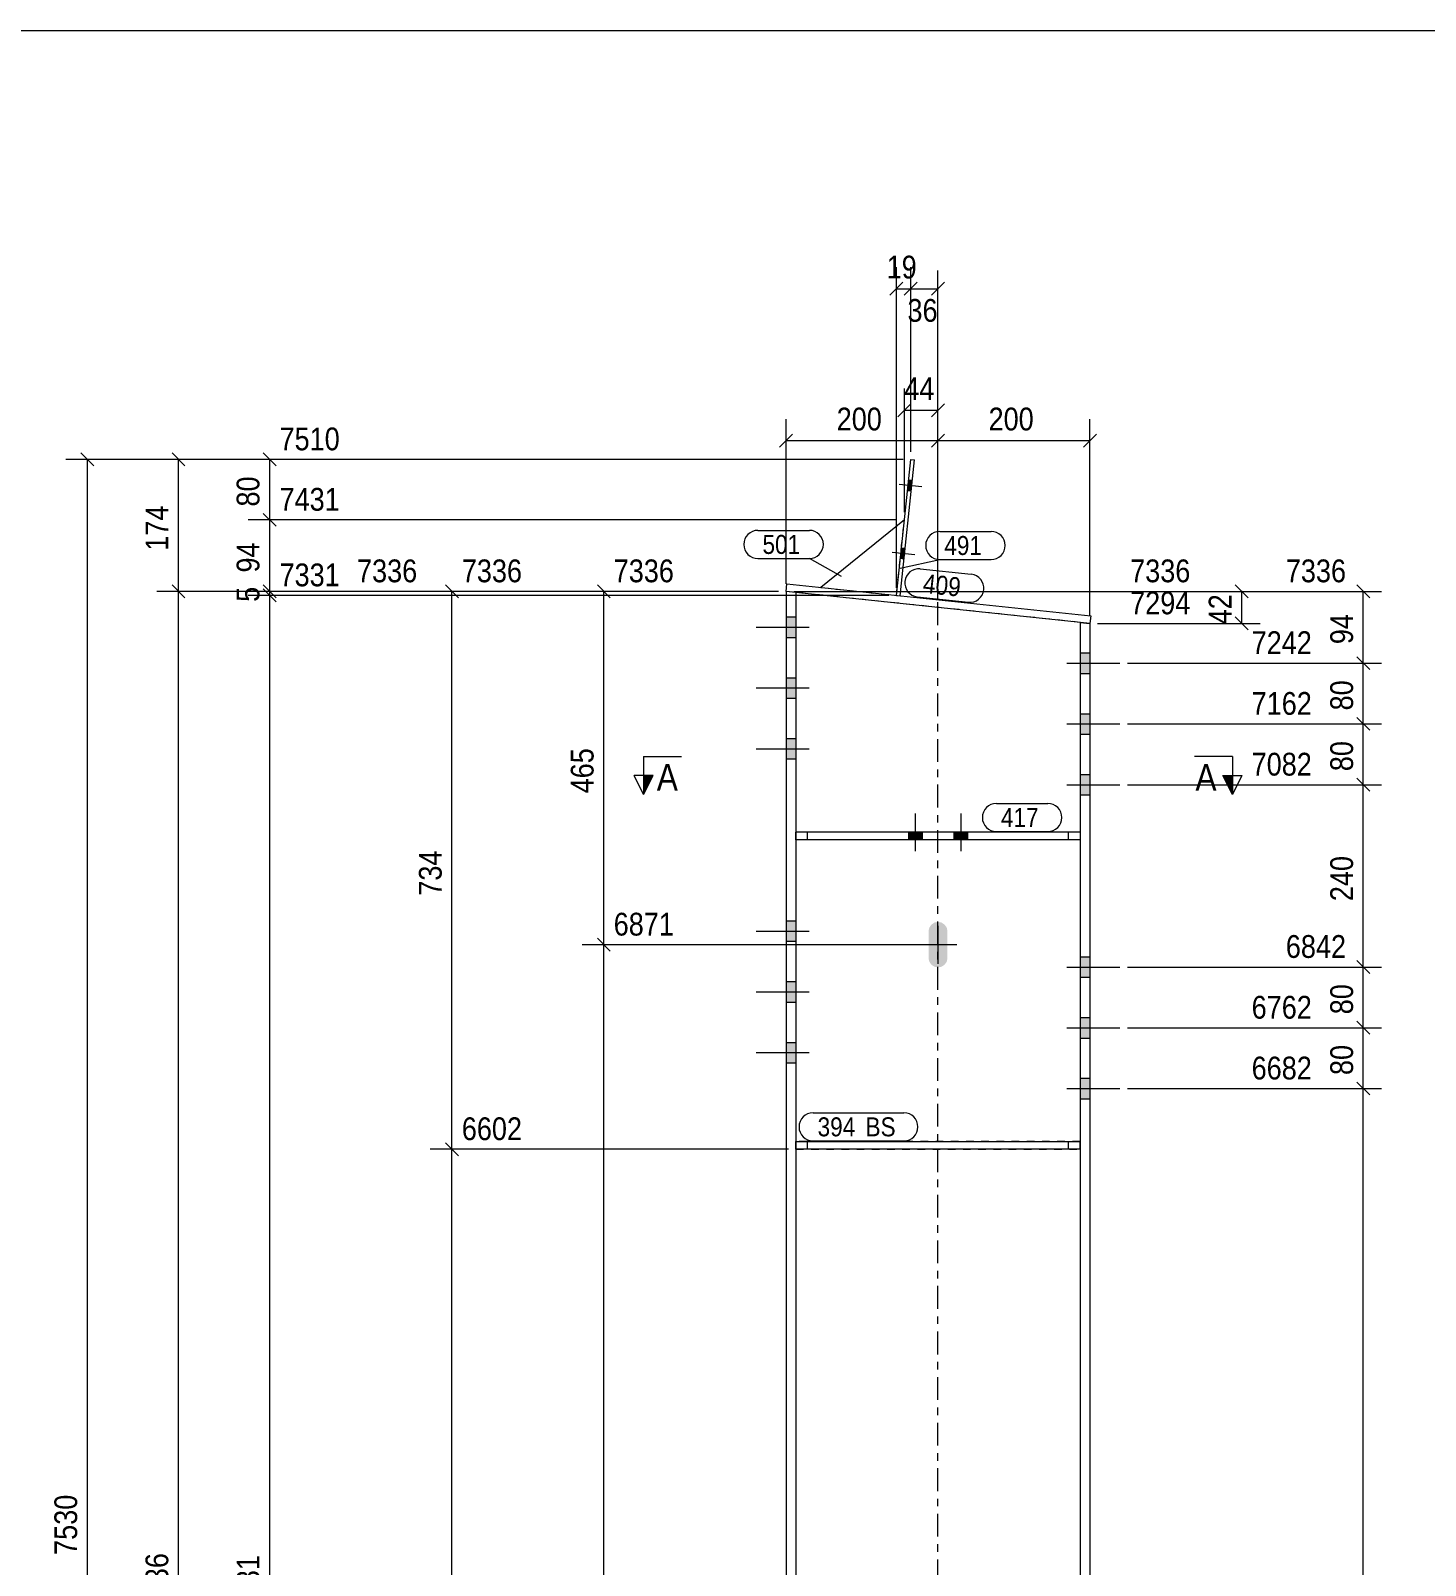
# Model space of a CAD drawing. Header units: millimetres. Extents: x 2 to 579, y 1 to 405.
# Drawn here: x 128.8 to 312.4, y 203 to 405 of the extents above; entities that cross this region are included whole.
import ezdxf

# ---------------------------------------------------------------- set-up
doc = ezdxf.new("R2010")
doc.units = ezdxf.units.MM
for name, pattern in [('XKITLINE00', [0]), ('XKITLINE01', [4, 1, -1, 1, -1]), ('XKITLINE03', [6, 3, -1, 1, -1])]:
    doc.linetypes.add(name, pattern=pattern)
for name, color, linetype, lineweight in [('Bolt', 3, 'Continuous', 0), ('Dimensions', 7, 'Continuous', 0), ('DrawingSheet', 5, 'Continuous', 0), ('Part', 2, 'Continuous', 0), ('PartMark', 7, 'Continuous', 0), ('Section', 6, 'Continuous', 0)]:
    doc.layers.add(name, color=color, linetype=linetype, lineweight=lineweight)
doc.styles.add('ARIAL', font='ARIAL.TTF')

# ---------------------------------------------------------------- blocks, each defined once
blk = doc.blocks.new('*A2')
at = {"layer": 'Bolt'}
for points in [[(248.76, 281.78), (248.28, 281.68), (247.8, 281.78), (247.4, 282.05), (247.13, 282.45), (247.03, 282.93), (247.03, 286.43), (247.13, 286.91), (247.4, 287.31), (247.8, 287.59), (248.28, 287.68), (248.76, 287.59), (249.16, 287.31), (249.44, 286.91), (249.53, 286.43), (249.53, 282.93), (249.44, 282.45), (249.16, 282.05)], [(248.76, 91.25), (248.28, 91.15), (247.8, 91.25), (247.4, 91.52), (247.13, 91.92), (247.03, 92.4), (247.03, 95.9), (247.13, 96.38), (247.4, 96.79), (247.8, 97.06), (248.28, 97.15), (248.76, 97.06), (249.16, 96.79), (249.44, 96.38), (249.53, 95.9), (249.53, 92.4), (249.44, 91.92), (249.16, 91.52)]]:
    blk.add_hatch(color=3, dxfattribs=at).paths.add_polyline_path(points, flags=17)
at = {"layer": 'Bolt', "color": 3, "linetype": 'XKITLINE00', "lineweight": 0}
for p, q in [((248.28, 287.18), (248.28, 282.18)), ((250.78, 284.68), (245.78, 284.68)), ((248.28, 96.65), (248.28, 91.65)), ((250.78, 94.15), (245.78, 94.15))]:
    blk.add_line(p, q, dxfattribs=at)
blk = doc.blocks.new('*A3')
at = {"layer": 'Bolt'}
for points in [[(268.28, 320.39), (266.98, 320.39), (266.98, 323.09), (268.28, 323.09)], [(268.28, 320.39), (266.98, 320.39), (266.98, 323.09), (268.28, 323.09)], [(268.28, 312.39), (266.98, 312.39), (266.98, 315.09), (268.28, 315.09)], [(268.28, 312.39), (266.98, 312.39), (266.98, 315.09), (268.28, 315.09)], [(268.28, 304.39), (266.98, 304.39), (266.98, 307.09), (268.28, 307.09)], [(268.28, 304.39), (266.98, 304.39), (266.98, 307.09), (268.28, 307.09)], [(268.28, 280.39), (266.98, 280.39), (266.98, 283.09), (268.28, 283.09)], [(268.28, 280.39), (266.98, 280.39), (266.98, 283.09), (268.28, 283.09)], [(268.28, 272.39), (266.98, 272.39), (266.98, 275.09), (268.28, 275.09)], [(268.28, 272.39), (266.98, 272.39), (266.98, 275.09), (268.28, 275.09)], [(268.28, 264.39), (266.98, 264.39), (266.98, 267.09), (268.28, 267.09)], [(268.28, 264.39), (266.98, 264.39), (266.98, 267.09), (268.28, 267.09)]]:
    blk.add_hatch(color=3, dxfattribs=at).paths.add_polyline_path(points, flags=17)
at = {"layer": 'Bolt', "color": 3, "linetype": 'XKITLINE00', "lineweight": 0}
for p, q in [((265.23, 321.74), (272.23, 321.74)), ((265.23, 321.74), (272.23, 321.74)), ((266.98, 323.09), (268.28, 323.09)), ((266.98, 323.09), (268.28, 323.09)), ((266.98, 320.39), (268.28, 320.39)), ((266.98, 320.39), (268.28, 320.39)), ((265.23, 313.74), (272.23, 313.74)), ((265.23, 313.74), (272.23, 313.74)), ((266.98, 315.09), (268.28, 315.09)), ((266.98, 315.09), (268.28, 315.09)), ((266.98, 312.39), (268.28, 312.39)), ((266.98, 312.39), (268.28, 312.39)), ((266.98, 307.09), (268.28, 307.09)), ((266.98, 307.09), (268.28, 307.09)), ((265.23, 305.74), (272.23, 305.74)), ((265.23, 305.74), (272.23, 305.74)), ((266.98, 304.39), (268.28, 304.39)), ((266.98, 304.39), (268.28, 304.39)), ((266.98, 283.09), (268.28, 283.09)), ((266.98, 283.09), (268.28, 283.09)), ((265.23, 281.74), (272.23, 281.74)), ((265.23, 281.74), (272.23, 281.74)), ((266.98, 280.39), (268.28, 280.39)), ((266.98, 280.39), (268.28, 280.39)), ((266.98, 275.09), (268.28, 275.09)), ((266.98, 275.09), (268.28, 275.09)), ((265.23, 273.74), (272.23, 273.74)), ((265.23, 273.74), (272.23, 273.74)), ((266.98, 272.39), (268.28, 272.39)), ((266.98, 272.39), (268.28, 272.39)), ((266.98, 267.09), (268.28, 267.09)), ((266.98, 267.09), (268.28, 267.09)), ((265.23, 265.74), (272.23, 265.74)), ((265.23, 265.74), (272.23, 265.74)), ((266.98, 264.39), (268.28, 264.39)), ((266.98, 264.39), (268.28, 264.39))]:
    blk.add_line(p, q, dxfattribs=at)
blk = doc.blocks.new('*A4')
at = {"layer": 'Bolt'}
for points in [[(229.58, 325.08), (228.28, 325.08), (228.28, 327.78), (229.58, 327.78)], [(229.58, 325.08), (228.28, 325.08), (228.28, 327.78), (229.58, 327.78)], [(229.58, 317.08), (228.28, 317.08), (228.28, 319.78), (229.58, 319.78)], [(229.58, 317.08), (228.28, 317.08), (228.28, 319.78), (229.58, 319.78)], [(229.58, 309.08), (228.28, 309.08), (228.28, 311.78), (229.58, 311.78)], [(229.58, 309.08), (228.28, 309.08), (228.28, 311.78), (229.58, 311.78)], [(229.58, 285.08), (228.28, 285.08), (228.28, 287.78), (229.58, 287.78)], [(229.58, 285.08), (228.28, 285.08), (228.28, 287.78), (229.58, 287.78)], [(229.58, 277.08), (228.28, 277.08), (228.28, 279.78), (229.58, 279.78)], [(229.58, 277.08), (228.28, 277.08), (228.28, 279.78), (229.58, 279.78)], [(229.58, 269.08), (228.28, 269.08), (228.28, 271.78), (229.58, 271.78)], [(229.58, 269.08), (228.28, 269.08), (228.28, 271.78), (229.58, 271.78)]]:
    blk.add_hatch(color=3, dxfattribs=at).paths.add_polyline_path(points, flags=17)
at = {"layer": 'Bolt', "color": 3, "linetype": 'XKITLINE00', "lineweight": 0}
for p, q in [((229.58, 327.78), (228.28, 327.78)), ((229.58, 327.78), (228.28, 327.78)), ((231.33, 326.43), (224.33, 326.43)), ((231.33, 326.43), (224.33, 326.43)), ((229.58, 325.08), (228.28, 325.08)), ((229.58, 325.08), (228.28, 325.08)), ((229.58, 319.78), (228.28, 319.78)), ((229.58, 319.78), (228.28, 319.78)), ((231.33, 318.43), (224.33, 318.43)), ((231.33, 318.43), (224.33, 318.43)), ((229.58, 317.08), (228.28, 317.08)), ((229.58, 317.08), (228.28, 317.08)), ((229.58, 311.78), (228.28, 311.78)), ((229.58, 311.78), (228.28, 311.78)), ((231.33, 310.43), (224.33, 310.43)), ((231.33, 310.43), (224.33, 310.43)), ((229.58, 309.08), (228.28, 309.08)), ((229.58, 309.08), (228.28, 309.08)), ((229.58, 287.78), (228.28, 287.78)), ((229.58, 287.78), (228.28, 287.78)), ((231.33, 286.43), (224.33, 286.43)), ((231.33, 286.43), (224.33, 286.43)), ((229.58, 285.08), (228.28, 285.08)), ((229.58, 285.08), (228.28, 285.08)), ((229.58, 279.78), (228.28, 279.78)), ((229.58, 279.78), (228.28, 279.78)), ((231.33, 278.43), (224.33, 278.43)), ((231.33, 278.43), (224.33, 278.43)), ((229.58, 277.08), (228.28, 277.08)), ((229.58, 277.08), (228.28, 277.08)), ((229.58, 271.78), (228.28, 271.78)), ((229.58, 271.78), (228.28, 271.78)), ((231.33, 270.43), (224.33, 270.43)), ((231.33, 270.43), (224.33, 270.43)), ((229.58, 269.08), (228.28, 269.08)), ((229.58, 269.08), (228.28, 269.08))]:
    blk.add_line(p, q, dxfattribs=at)
blk = doc.blocks.new('*A6')
at = {"layer": 'Bolt'}
for points in [[(244.41, 345.88), (244.91, 345.83), (244.76, 344.43), (244.26, 344.49)], [(244.41, 345.88), (244.91, 345.83), (244.76, 344.43), (244.26, 344.49)], [(243.46, 336.93), (243.96, 336.88), (243.81, 335.48), (243.32, 335.54)], [(243.46, 336.93), (243.96, 336.88), (243.81, 335.48), (243.32, 335.54)]]:
    blk.add_hatch(color=3, dxfattribs=at).paths.add_polyline_path(points, flags=17)
at = {"layer": 'Bolt', "color": 3, "linetype": 'XKITLINE00', "lineweight": 0}
for p, q in [((244.41, 345.88), (244.91, 345.83)), ((244.41, 345.88), (244.91, 345.83)), ((243.18, 345.3), (246.16, 344.99)), ((243.18, 345.3), (246.16, 344.99)), ((244.26, 344.49), (244.76, 344.43)), ((244.26, 344.49), (244.76, 344.43)), ((242.24, 336.35), (245.22, 336.04)), ((242.24, 336.35), (245.22, 336.04)), ((243.32, 335.54), (243.81, 335.48)), ((243.32, 335.54), (243.81, 335.48)), ((243.46, 336.93), (243.96, 336.88)), ((243.46, 336.93), (243.96, 336.88))]:
    blk.add_line(p, q, dxfattribs=at)
blk = doc.blocks.new('*A7')
at = {"layer": 'Bolt'}
for points in [[(244.38, 298.47), (244.38, 299.47), (246.18, 299.47), (246.18, 298.47)], [(244.38, 298.47), (244.38, 299.47), (246.18, 299.47), (246.18, 298.47)], [(250.38, 298.47), (250.38, 299.47), (252.18, 299.47), (252.18, 298.47)], [(250.38, 298.47), (250.38, 299.47), (252.18, 299.47), (252.18, 298.47)]]:
    blk.add_hatch(color=3, dxfattribs=at).paths.add_polyline_path(points, flags=17)
at = {"layer": 'Bolt', "color": 3, "linetype": 'XKITLINE00', "lineweight": 0}
for p, q in [((245.28, 301.97), (245.28, 296.97)), ((245.28, 301.97), (245.28, 296.97)), ((251.28, 301.97), (251.28, 296.97)), ((251.28, 301.97), (251.28, 296.97)), ((244.38, 299.47), (244.38, 298.47)), ((244.38, 299.47), (244.38, 298.47)), ((246.18, 299.47), (246.18, 298.47)), ((246.18, 299.47), (246.18, 298.47)), ((250.38, 299.47), (250.38, 298.47)), ((250.38, 299.47), (250.38, 298.47)), ((252.18, 299.47), (252.18, 298.47)), ((252.18, 299.47), (252.18, 298.47))]:
    blk.add_line(p, q, dxfattribs=at)
blk = doc.blocks.new('*A8')
at = {"layer": 'Part', "color": 7, "linetype": 'XKITLINE03', "lineweight": 0}
blk.add_line((248.28, 176.75), (248.28, 339.08), dxfattribs=at)
at = {"layer": 'Part', "color": 2, "linetype": 'XKITLINE00', "lineweight": 0}
for p, q in [((229.58, 331.05), (228.28, 331.19)), ((228.28, 331.19), (228.28, 176.75)), ((229.58, 331.05), (229.58, 299.47)), ((266.98, 327.11), (266.98, 299.47)), ((266.98, 327.11), (268.28, 326.97)), ((268.28, 326.97), (268.28, 176.75)), ((229.58, 298.47), (229.58, 176.75)), ((266.98, 298.47), (266.98, 176.75))]:
    blk.add_line(p, q, dxfattribs=at)
at = {"layer": 'Part', "color": 7, "linetype": 'XKITLINE01', "lineweight": 0}
for p, q in [((266.98, 327.11), (229.58, 331.05)), ((229.58, 299.47), (229.58, 298.47)), ((266.98, 299.47), (266.98, 298.47))]:
    blk.add_line(p, q, dxfattribs=at)
blk = doc.blocks.new('*A10')
at = {"layer": 'Part', "color": 2, "linetype": 'XKITLINE00', "lineweight": 0}
for p, q in [((228.28, 331.19), (228.39, 332.18)), ((228.39, 332.18), (268.39, 327.97)), ((268.28, 326.97), (228.28, 331.19)), ((268.39, 327.97), (268.28, 326.97))]:
    blk.add_line(p, q, dxfattribs=at)
blk = doc.blocks.new('*A11')
at = {"layer": 'Part', "color": 7, "linetype": 'XKITLINE01', "lineweight": 0}
for p, q in [((266.98, 258.75), (229.58, 258.75)), ((229.58, 257.75), (229.58, 258.75)), ((231.08, 257.75), (231.08, 258.75)), ((265.48, 257.75), (265.48, 258.75)), ((266.98, 257.75), (266.98, 258.75)), ((229.58, 257.75), (266.98, 257.75))]:
    blk.add_line(p, q, dxfattribs=at)
blk = doc.blocks.new('*A12')
at = {"layer": 'Part', "color": 2, "linetype": 'XKITLINE00', "lineweight": 0}
for p, q in [((229.58, 258.75), (266.98, 258.75)), ((266.98, 257.75), (229.58, 257.75))]:
    blk.add_line(p, q, dxfattribs=at)
at = {"layer": 'Part', "color": 7, "linetype": 'XKITLINE01', "lineweight": 0}
for p, q in [((229.58, 257.75), (229.58, 258.75)), ((231.08, 257.75), (231.08, 258.75)), ((265.48, 257.75), (265.48, 258.75)), ((266.98, 258.75), (266.98, 257.75))]:
    blk.add_line(p, q, dxfattribs=at)
blk = doc.blocks.new('*A13')
at = {"layer": 'Part', "color": 2, "linetype": 'XKITLINE00', "lineweight": 0}
for p, q in [((242.8, 330.66), (244.69, 348.56)), ((243.3, 330.61), (245.19, 348.51)), ((244.69, 348.56), (245.19, 348.51))]:
    blk.add_line(p, q, dxfattribs=at)
at = {"layer": 'Part', "color": 7, "linetype": 'XKITLINE01', "lineweight": 0}
blk.add_line((242.8, 330.66), (243.3, 330.61), dxfattribs=at)
blk = doc.blocks.new('*A14')
at = {"layer": 'Part', "color": 2, "linetype": 'XKITLINE00', "lineweight": 0}
blk.add_line((243.85, 340.61), (232.86, 331.71), dxfattribs=at)
at = {"layer": 'Part', "color": 7, "linetype": 'XKITLINE01', "lineweight": 0}
for p, q in [((242.8, 330.66), (243.85, 340.61)), ((232.86, 331.71), (242.8, 330.66))]:
    blk.add_line(p, q, dxfattribs=at)
blk = doc.blocks.new('*A15')
at = {"layer": 'Part', "color": 2, "linetype": 'XKITLINE00', "lineweight": 0}
for p, q in [((266.98, 299.47), (229.58, 299.47)), ((229.58, 298.47), (229.58, 299.47)), ((266.98, 299.47), (266.98, 298.47)), ((266.98, 298.47), (229.58, 298.47))]:
    blk.add_line(p, q, dxfattribs=at)
at = {"layer": 'Part', "color": 7, "linetype": 'XKITLINE01', "lineweight": 0}
for p, q in [((231.08, 298.47), (231.08, 299.47)), ((265.48, 298.47), (265.48, 299.47))]:
    blk.add_line(p, q, dxfattribs=at)
blk = doc.blocks.new('*A33')
at = {"layer": 'DrawingSheet', "color": 5, "linetype": 'XKITLINE00', "lineweight": 0}
blk.add_line((579, 405), (5, 405), dxfattribs=at)
blk = doc.blocks.new('*A41')
at = {"layer": 'Dimensions', "color": 7, "linetype": 'XKITLINE00', "lineweight": 0}
for p, q in [((243.69, 348.56), (133.43, 348.56)), ((135.43, 349.41), (137.13, 347.72)), ((136.28, 69.03), (136.28, 348.56))]:
    blk.add_line(p, q, dxfattribs=at)
at = {"layer": 'Dimensions', "color": 3}
blk.add_point((136.28, 348.56), dxfattribs=at)
at = {"layer": 'Dimensions', "color": 3, "style": 'ARIAL', "width": 0.85}
blk.add_text('7530', height=3, rotation=90.0002, dxfattribs=at).set_placement((134.93, 204.35))
blk = doc.blocks.new('*A43')
at = {"layer": 'Dimensions', "color": 7, "linetype": 'XKITLINE00', "lineweight": 0}
for p, q in [((243.69, 348.56), (145.43, 348.56)), ((147.43, 349.41), (149.13, 347.72)), ((148.28, 331.19), (148.28, 348.56)), ((147.43, 332.04), (149.13, 330.34)), ((227.28, 331.19), (145.43, 331.19))]:
    blk.add_line(p, q, dxfattribs=at)
at = {"layer": 'Dimensions', "color": 3}
for p in [(148.28, 348.56), (148.28, 331.19)]:
    blk.add_point(p, dxfattribs=at)
at = {"layer": 'Dimensions', "color": 3, "style": 'ARIAL', "width": 0.85}
blk.add_text('174', height=3, rotation=90.0002, dxfattribs=at).set_placement((146.93, 336.54))
blk = doc.blocks.new('*A44')
at = {"layer": 'Dimensions', "color": 7, "linetype": 'XKITLINE00', "lineweight": 0}
for p, q in [((159.43, 331.51), (161.13, 329.81)), ((241.8, 330.66), (157.43, 330.66)), ((160.28, 71.03), (160.28, 330.66))]:
    blk.add_line(p, q, dxfattribs=at)
at = {"layer": 'Dimensions', "color": 3}
blk.add_point((160.28, 330.66), dxfattribs=at)
at = {"layer": 'Dimensions', "color": 3, "style": 'ARIAL', "width": 0.85}
blk.add_text('7331', height=3, dxfattribs=at).set_placement((161.58, 331.86))
blk.add_text('7331', height=3, rotation=90.0002, dxfattribs=at).set_placement((158.93, 196.4))
blk = doc.blocks.new('*A45')
at = {"layer": 'Dimensions', "color": 7, "linetype": 'XKITLINE00', "lineweight": 0}
for p, q in [((159.43, 332.04), (161.13, 330.34)), ((159.43, 331.51), (161.13, 329.81)), ((227.28, 331.19), (157.43, 331.19)), ((241.8, 330.66), (157.43, 330.66)), ((160.28, 330.66), (160.28, 331.19))]:
    blk.add_line(p, q, dxfattribs=at)
at = {"layer": 'Dimensions', "color": 3}
for p in [(160.28, 331.19), (160.28, 330.66)]:
    blk.add_point(p, dxfattribs=at)
at = {"layer": 'Dimensions', "color": 3, "style": 'ARIAL', "width": 0.85}
blk.add_text('7336', height=3, dxfattribs=at).set_placement((171.78, 332.39))
blk.add_text('5', height=3, rotation=90.0002, dxfattribs=at).set_placement((158.93, 329.81))
blk = doc.blocks.new('*A46')
at = {"layer": 'Dimensions', "color": 7, "linetype": 'XKITLINE00', "lineweight": 0}
for p, q in [((159.43, 341.46), (161.13, 339.76)), ((242.85, 340.61), (157.43, 340.61)), ((160.28, 331.19), (160.28, 340.61)), ((159.43, 332.04), (161.13, 330.34)), ((227.28, 331.19), (157.43, 331.19))]:
    blk.add_line(p, q, dxfattribs=at)
at = {"layer": 'Dimensions', "color": 3}
for p in [(160.28, 340.61), (160.28, 331.19)]:
    blk.add_point(p, dxfattribs=at)
at = {"layer": 'Dimensions', "color": 3, "style": 'ARIAL', "width": 0.85}
blk.add_text('7431', height=3, dxfattribs=at).set_placement((161.58, 341.81))
blk.add_text('94', height=3, rotation=90.0002, dxfattribs=at).set_placement((158.93, 333.67))
blk = doc.blocks.new('*A47')
at = {"layer": 'Dimensions', "color": 7, "linetype": 'XKITLINE00', "lineweight": 0}
for p, q in [((243.69, 348.56), (157.43, 348.56)), ((159.43, 349.41), (161.13, 347.72)), ((160.28, 340.61), (160.28, 348.56)), ((159.43, 341.46), (161.13, 339.76)), ((242.85, 340.61), (157.43, 340.61))]:
    blk.add_line(p, q, dxfattribs=at)
at = {"layer": 'Dimensions', "color": 3}
for p in [(160.28, 348.56), (160.28, 340.61)]:
    blk.add_point(p, dxfattribs=at)
at = {"layer": 'Dimensions', "color": 3, "style": 'ARIAL', "width": 0.85}
blk.add_text('7510', height=3, dxfattribs=at).set_placement((161.58, 349.76))
blk.add_text('80', height=3, rotation=90.0002, dxfattribs=at).set_placement((158.93, 342.36))
blk = doc.blocks.new('*A48')
at = {"layer": 'Dimensions', "color": 7, "linetype": 'XKITLINE00', "lineweight": 0}
for p, q in [((183.43, 258.6), (185.13, 256.9)), ((228.58, 257.75), (181.43, 257.75)), ((184.28, 71.03), (184.28, 257.75)), ((227.28, 71.03), (181.43, 71.03)), ((183.43, 71.88), (185.13, 70.18))]:
    blk.add_line(p, q, dxfattribs=at)
at = {"layer": 'Dimensions', "color": 3}
for p in [(184.28, 257.75), (184.28, 71.03)]:
    blk.add_point(p, dxfattribs=at)
at = {"layer": 'Dimensions', "color": 3, "style": 'ARIAL', "width": 0.85}
blk.add_text('6602', height=3, dxfattribs=at).set_placement((185.58, 258.95))
blk.add_text('6602', height=3, rotation=90.0002, dxfattribs=at).set_placement((182.93, 159.94))
blk = doc.blocks.new('*A49')
at = {"layer": 'Dimensions', "color": 7, "linetype": 'XKITLINE00', "lineweight": 0}
for p, q in [((183.43, 332.04), (185.13, 330.34)), ((227.28, 331.19), (181.43, 331.19)), ((184.28, 257.75), (184.28, 331.19)), ((183.43, 258.6), (185.13, 256.9)), ((228.58, 257.75), (181.43, 257.75))]:
    blk.add_line(p, q, dxfattribs=at)
at = {"layer": 'Dimensions', "color": 3}
for p in [(184.28, 331.19), (184.28, 257.75)]:
    blk.add_point(p, dxfattribs=at)
at = {"layer": 'Dimensions', "color": 3, "style": 'ARIAL', "width": 0.85}
blk.add_text('7336', height=3, dxfattribs=at).set_placement((185.58, 332.39))
blk.add_text('734', height=3, rotation=90.0002, dxfattribs=at).set_placement((182.93, 291.13))
blk = doc.blocks.new('*A51')
at = {"layer": 'Dimensions', "color": 7, "linetype": 'XKITLINE00', "lineweight": 0}
for p, q in [((203.43, 285.53), (205.13, 283.83)), ((247.28, 284.68), (201.43, 284.68)), ((204.28, 94.15), (204.28, 284.68)), ((203.43, 95), (205.13, 93.3)), ((247.28, 94.15), (201.43, 94.15))]:
    blk.add_line(p, q, dxfattribs=at)
at = {"layer": 'Dimensions', "color": 3}
for p in [(204.28, 284.68), (204.28, 94.15)]:
    blk.add_point(p, dxfattribs=at)
at = {"layer": 'Dimensions', "color": 3, "style": 'ARIAL', "width": 0.85}
blk.add_text('6871', height=3, dxfattribs=at).set_placement((205.58, 285.88))
blk.add_text('6640', height=3, rotation=90.0002, dxfattribs=at).set_placement((202.93, 184.97))
blk = doc.blocks.new('*A52')
at = {"layer": 'Dimensions', "color": 7, "linetype": 'XKITLINE00', "lineweight": 0}
for p, q in [((203.43, 332.04), (205.13, 330.34)), ((227.28, 331.19), (201.43, 331.19)), ((204.28, 284.68), (204.28, 331.19)), ((203.43, 285.53), (205.13, 283.83)), ((247.28, 284.68), (201.43, 284.68))]:
    blk.add_line(p, q, dxfattribs=at)
at = {"layer": 'Dimensions', "color": 3}
for p in [(204.28, 331.19), (204.28, 284.68)]:
    blk.add_point(p, dxfattribs=at)
at = {"layer": 'Dimensions', "color": 3, "style": 'ARIAL', "width": 0.85}
blk.add_text('7336', height=3, dxfattribs=at).set_placement((205.58, 332.39))
blk.add_text('465', height=3, rotation=90.0002, dxfattribs=at).set_placement((202.93, 304.6))
blk = doc.blocks.new('*A53')
at = {"layer": 'Dimensions', "color": 7, "linetype": 'XKITLINE00', "lineweight": 0}
for p, q in [((273.23, 265.74), (306.68, 265.74)), ((303.43, 266.59), (305.13, 264.9)), ((304.28, 71.03), (304.28, 265.74)), ((304.28, 78.25), (304.28, 71.03)), ((303.78, 73.53), (304.28, 71.03)), ((304.78, 73.53), (304.28, 71.03)), ((269.28, 71.03), (306.68, 71.03)), ((269.28, 71.03), (306.68, 71.03)), ((303.43, 71.88), (305.13, 70.18))]:
    blk.add_line(p, q, dxfattribs=at)
at = {"layer": 'Dimensions', "color": 3}
for p in [(304.28, 265.74), (304.28, 71.03)]:
    blk.add_point(p, dxfattribs=at)
at = {"layer": 'Dimensions', "color": 7}
blk.add_point((304.28, 71.03), dxfattribs=at)
at = {"layer": 'Dimensions', "color": 3, "style": 'ARIAL', "width": 0.85}
blk.add_text('6682', height=3, dxfattribs=at).set_placement((289.58, 266.94))
for s, p in [('6682', (302.93, 163.94)), ('RD', (303.08, 72.47))]:
    blk.add_text(s, height=3, rotation=90.0002, dxfattribs=at).set_placement(p)
blk = doc.blocks.new('*A54')
at = {"layer": 'Dimensions', "color": 7, "linetype": 'XKITLINE00', "lineweight": 0}
for p, q in [((273.23, 273.74), (306.68, 273.74)), ((303.43, 274.59), (305.13, 272.9)), ((304.28, 265.74), (304.28, 273.74)), ((273.23, 265.74), (306.68, 265.74)), ((303.43, 266.59), (305.13, 264.9))]:
    blk.add_line(p, q, dxfattribs=at)
at = {"layer": 'Dimensions', "color": 3}
for p in [(304.28, 273.74), (304.28, 265.74)]:
    blk.add_point(p, dxfattribs=at)
at = {"layer": 'Dimensions', "color": 3, "style": 'ARIAL', "width": 0.85}
blk.add_text('6762', height=3, dxfattribs=at).set_placement((289.58, 274.94))
blk.add_text('80', height=3, rotation=90.0002, dxfattribs=at).set_placement((302.93, 267.52))
blk = doc.blocks.new('*A55')
at = {"layer": 'Dimensions', "color": 7, "linetype": 'XKITLINE00', "lineweight": 0}
for p, q in [((273.23, 281.74), (306.68, 281.74)), ((303.43, 282.59), (305.13, 280.9)), ((304.28, 273.74), (304.28, 281.74)), ((273.23, 273.74), (306.68, 273.74)), ((303.43, 274.59), (305.13, 272.9))]:
    blk.add_line(p, q, dxfattribs=at)
at = {"layer": 'Dimensions', "color": 3}
for p in [(304.28, 281.74), (304.28, 273.74)]:
    blk.add_point(p, dxfattribs=at)
at = {"layer": 'Dimensions', "color": 3, "style": 'ARIAL', "width": 0.85}
blk.add_text('6842', height=3, dxfattribs=at).set_placement((294.08, 282.94))
blk.add_text('80', height=3, rotation=90.0002, dxfattribs=at).set_placement((302.93, 275.52))
blk = doc.blocks.new('*A56')
at = {"layer": 'Dimensions', "color": 7, "linetype": 'XKITLINE00', "lineweight": 0}
for p, q in [((273.23, 305.74), (306.68, 305.74)), ((303.43, 306.59), (305.13, 304.9)), ((304.28, 281.74), (304.28, 305.74)), ((273.23, 281.74), (306.68, 281.74)), ((303.43, 282.59), (305.13, 280.9))]:
    blk.add_line(p, q, dxfattribs=at)
at = {"layer": 'Dimensions', "color": 3}
for p in [(304.28, 305.74), (304.28, 281.74)]:
    blk.add_point(p, dxfattribs=at)
at = {"layer": 'Dimensions', "color": 3, "style": 'ARIAL', "width": 0.85}
blk.add_text('7082', height=3, dxfattribs=at).set_placement((289.58, 306.94))
blk.add_text('240', height=3, rotation=90.0002, dxfattribs=at).set_placement((302.93, 290.41))
blk = doc.blocks.new('*A57')
at = {"layer": 'Dimensions', "color": 7, "linetype": 'XKITLINE00', "lineweight": 0}
for p, q in [((273.23, 313.74), (306.68, 313.74)), ((303.43, 314.59), (305.13, 312.9)), ((304.28, 305.74), (304.28, 313.74)), ((273.23, 305.74), (306.68, 305.74)), ((303.43, 306.59), (305.13, 304.9))]:
    blk.add_line(p, q, dxfattribs=at)
at = {"layer": 'Dimensions', "color": 3}
for p in [(304.28, 313.74), (304.28, 305.74)]:
    blk.add_point(p, dxfattribs=at)
at = {"layer": 'Dimensions', "color": 3, "style": 'ARIAL', "width": 0.85}
blk.add_text('7162', height=3, dxfattribs=at).set_placement((289.58, 314.94))
blk.add_text('80', height=3, rotation=90.0002, dxfattribs=at).set_placement((302.93, 307.52))
blk = doc.blocks.new('*A58')
at = {"layer": 'Dimensions', "color": 7, "linetype": 'XKITLINE00', "lineweight": 0}
for p, q in [((273.23, 321.74), (306.68, 321.74)), ((303.43, 322.59), (305.13, 320.9)), ((304.28, 313.74), (304.28, 321.74)), ((273.23, 313.74), (306.68, 313.74)), ((303.43, 314.59), (305.13, 312.9))]:
    blk.add_line(p, q, dxfattribs=at)
at = {"layer": 'Dimensions', "color": 3}
for p in [(304.28, 321.74), (304.28, 313.74)]:
    blk.add_point(p, dxfattribs=at)
at = {"layer": 'Dimensions', "color": 3, "style": 'ARIAL', "width": 0.85}
blk.add_text('7242', height=3, dxfattribs=at).set_placement((289.58, 322.94))
blk.add_text('80', height=3, rotation=90.0002, dxfattribs=at).set_placement((302.93, 315.52))
blk = doc.blocks.new('*A59')
at = {"layer": 'Dimensions', "color": 7, "linetype": 'XKITLINE00', "lineweight": 0}
for p, q in [((303.43, 332.04), (305.13, 330.34)), ((229.28, 331.19), (306.68, 331.19)), ((304.28, 321.74), (304.28, 331.19)), ((273.23, 321.74), (306.68, 321.74)), ((303.43, 322.59), (305.13, 320.9))]:
    blk.add_line(p, q, dxfattribs=at)
at = {"layer": 'Dimensions', "color": 3}
for p in [(304.28, 331.19), (304.28, 321.74)]:
    blk.add_point(p, dxfattribs=at)
at = {"layer": 'Dimensions', "color": 3, "style": 'ARIAL', "width": 0.85}
blk.add_text('7336', height=3, dxfattribs=at).set_placement((294.08, 332.39))
blk.add_text('94', height=3, rotation=90.0002, dxfattribs=at).set_placement((302.93, 324.24))
blk = doc.blocks.new('*A62')
at = {"layer": 'Dimensions', "color": 7, "linetype": 'XKITLINE00', "lineweight": 0}
for p, q in [((242.8, 331.66), (242.8, 373.88)), ((244.69, 349.56), (244.69, 373.88)), ((243.65, 371.88), (241.95, 370.18)), ((245.54, 371.88), (243.84, 370.18)), ((242.8, 371.03), (244.69, 371.03))]:
    blk.add_line(p, q, dxfattribs=at)
at = {"layer": 'Dimensions', "color": 3}
for p in [(242.8, 371.03), (244.69, 371.03)]:
    blk.add_point(p, dxfattribs=at)
at = {"layer": 'Dimensions', "color": 3, "style": 'ARIAL', "width": 0.85}
blk.add_text('19', height=3, dxfattribs=at).set_placement((241.52, 372.38))
blk = doc.blocks.new('*A63')
at = {"layer": 'Dimensions', "color": 7, "linetype": 'XKITLINE00', "lineweight": 0}
for p, q in [((245.54, 371.88), (243.84, 370.18)), ((244.69, 349.56), (244.69, 373.43)), ((249.13, 371.88), (247.43, 370.18)), ((248.28, 330.08), (248.28, 373.43)), ((244.69, 371.03), (248.28, 371.03))]:
    blk.add_line(p, q, dxfattribs=at)
at = {"layer": 'Dimensions', "color": 3}
for p in [(244.69, 371.03), (248.28, 371.03)]:
    blk.add_point(p, dxfattribs=at)
at = {"layer": 'Dimensions', "color": 3, "style": 'ARIAL', "width": 0.85}
blk.add_text('36', height=3, dxfattribs=at).set_placement((244.26, 366.68))
blk = doc.blocks.new('*A64')
at = {"layer": 'Dimensions', "color": 7, "linetype": 'XKITLINE00', "lineweight": 0}
for p, q in [((243.85, 341.61), (243.85, 357.88)), ((248.28, 330.08), (248.28, 357.88)), ((244.7, 355.88), (243, 354.18)), ((249.13, 355.88), (247.43, 354.18)), ((243.85, 355.03), (248.28, 355.03))]:
    blk.add_line(p, q, dxfattribs=at)
at = {"layer": 'Dimensions', "color": 3}
for p in [(243.85, 355.03), (248.28, 355.03)]:
    blk.add_point(p, dxfattribs=at)
at = {"layer": 'Dimensions', "color": 3, "style": 'ARIAL', "width": 0.85}
blk.add_text('44', height=3, dxfattribs=at).set_placement((243.84, 356.38))
blk = doc.blocks.new('*A65')
at = {"layer": 'Dimensions', "color": 7, "linetype": 'XKITLINE00', "lineweight": 0}
for p, q in [((287.43, 332.04), (289.13, 330.34)), ((229.28, 331.19), (290.68, 331.19)), ((288.28, 326.97), (288.28, 331.19)), ((287.43, 327.82), (289.13, 326.12)), ((269.28, 326.97), (290.68, 326.97))]:
    blk.add_line(p, q, dxfattribs=at)
at = {"layer": 'Dimensions', "color": 3}
for p in [(288.28, 331.19), (288.28, 326.97)]:
    blk.add_point(p, dxfattribs=at)
at = {"layer": 'Dimensions', "color": 3, "style": 'ARIAL', "width": 0.85}
for s, p in [('7336', (273.58, 332.39)), ('7294', (273.58, 328.17))]:
    blk.add_text(s, height=3, dxfattribs=at).set_placement(p)
blk.add_text('42', height=3, rotation=90.0002, dxfattribs=at).set_placement((286.93, 326.85))
blk = doc.blocks.new('*A66')
at = {"layer": 'Dimensions', "color": 7, "linetype": 'XKITLINE00', "lineweight": 0}
for p, q in [((228.28, 332.19), (228.28, 353.88)), ((248.28, 330.08), (248.28, 353.88)), ((229.13, 351.88), (227.43, 350.18)), ((249.13, 351.88), (247.43, 350.18)), ((228.28, 351.03), (248.28, 351.03))]:
    blk.add_line(p, q, dxfattribs=at)
at = {"layer": 'Dimensions', "color": 3}
for p in [(228.28, 351.03), (248.28, 351.03)]:
    blk.add_point(p, dxfattribs=at)
at = {"layer": 'Dimensions', "color": 3, "style": 'ARIAL', "width": 0.85}
blk.add_text('200', height=3, dxfattribs=at).set_placement((234.94, 352.38))
blk = doc.blocks.new('*A67')
at = {"layer": 'Dimensions', "color": 7, "linetype": 'XKITLINE00', "lineweight": 0}
for p, q in [((248.28, 330.08), (248.28, 353.88)), ((268.28, 327.97), (268.28, 353.88)), ((249.13, 351.88), (247.43, 350.18)), ((269.13, 351.88), (267.43, 350.18)), ((248.28, 351.03), (268.28, 351.03))]:
    blk.add_line(p, q, dxfattribs=at)
at = {"layer": 'Dimensions', "color": 3}
for p in [(248.28, 351.03), (268.28, 351.03)]:
    blk.add_point(p, dxfattribs=at)
at = {"layer": 'Dimensions', "color": 3, "style": 'ARIAL', "width": 0.85}
blk.add_text('200', height=3, dxfattribs=at).set_placement((254.94, 352.38))
blk = doc.blocks.new('*A69')
at = {"layer": 'PartMark', "color": 7, "linetype": 'XKITLINE00', "lineweight": 0}
for p, q in [((255.97, 303.27), (262.73, 303.27)), ((255.97, 299.57), (262.73, 299.57))]:
    blk.add_line(p, q, dxfattribs=at)
for centre, start, end in [((255.97, 301.42), 90, 270), ((262.73, 301.42), 270, 90)]:
    blk.add_arc(centre, 1.85, start, end, dxfattribs=at)
at = {"layer": 'PartMark', "color": 3, "style": 'ARIAL', "width": 0.85}
blk.add_text('417', height=2.5, dxfattribs=at).set_placement((256.57, 300.17))
blk = doc.blocks.new('*A70')
at = {"layer": 'PartMark', "color": 7, "linetype": 'XKITLINE00', "lineweight": 0}
for p, q in [((224.57, 339.22), (231.34, 339.22)), ((224.57, 335.52), (231.34, 335.52)), ((235.58, 333.13), (231.34, 335.52))]:
    blk.add_line(p, q, dxfattribs=at)
for centre, start, end in [((224.57, 337.37), 90, 270), ((231.34, 337.37), 270, 90)]:
    blk.add_arc(centre, 1.85, start, end, dxfattribs=at)
at = {"layer": 'PartMark', "color": 3, "style": 'ARIAL', "width": 0.85}
blk.add_text('501', height=2.5, dxfattribs=at).set_placement((225.17, 336.12))
blk = doc.blocks.new('*A71')
at = {"layer": 'PartMark', "color": 7, "linetype": 'XKITLINE00', "lineweight": 0}
for p, q in [((248.51, 339.08), (255.27, 339.08)), ((243.31, 334.23), (248.51, 335.38)), ((248.51, 335.38), (255.27, 335.38))]:
    blk.add_line(p, q, dxfattribs=at)
for centre, start, end in [((248.51, 337.23), 90, 270), ((255.27, 337.23), 270, 90)]:
    blk.add_arc(centre, 1.85, start, end, dxfattribs=at)
at = {"layer": 'PartMark', "color": 3, "style": 'ARIAL', "width": 0.85}
blk.add_text('491', height=2.5, dxfattribs=at).set_placement((249.11, 335.98))
blk = doc.blocks.new('*A72')
at = {"layer": 'PartMark', "color": 7, "linetype": 'XKITLINE00', "lineweight": 0}
for p, q in [((245.94, 334.15), (252.66, 333.44)), ((245.55, 330.47), (252.28, 329.76))]:
    blk.add_line(p, q, dxfattribs=at)
for centre, start, end in [((245.75, 332.31), 83.9789, 263.9789), ((252.47, 331.6), 263.9789, 83.9789)]:
    blk.add_arc(centre, 1.85, start, end, dxfattribs=at)
at = {"layer": 'PartMark', "color": 3, "style": 'ARIAL', "width": 0.85}
blk.add_text('409', height=2.5, rotation=-6.0218, dxfattribs=at).set_placement((246.21, 331.01))
blk = doc.blocks.new('*A75')
at = {"layer": 'PartMark', "color": 7, "linetype": 'XKITLINE00', "lineweight": 0}
for p, q in [((231.83, 262.55), (243.79, 262.55)), ((229.58, 258.75), (231.83, 258.85)), ((231.83, 258.85), (243.79, 258.85))]:
    blk.add_line(p, q, dxfattribs=at)
for centre, start, end in [((231.83, 260.7), 90, 270), ((243.79, 260.7), 270, 90)]:
    blk.add_arc(centre, 1.85, start, end, dxfattribs=at)
at = {"layer": 'PartMark', "color": 3, "style": 'ARIAL', "width": 0.85}
for s, p in [('394', (232.43, 259.45)), ('BS', (238.74, 259.45))]:
    blk.add_text(s, height=2.5, dxfattribs=at).set_placement(p)
blk = doc.blocks.new('*A76')
at = {"layer": 'Section'}
for points in [[(210.76, 306.97), (209.51, 304.47), (209.51, 306.97)], [(287.05, 306.97), (287.05, 304.47), (285.8, 306.97)]]:
    blk.add_hatch(color=3, dxfattribs=at).paths.add_polyline_path(points, flags=17)
at = {"layer": 'Section', "color": 1, "linetype": 'XKITLINE00', "lineweight": 0}
for p, q in [((209.51, 309.47), (214.51, 309.47)), ((209.51, 309.47), (209.51, 304.47)), ((287.05, 309.47), (282.05, 309.47)), ((287.05, 309.47), (287.05, 304.47))]:
    blk.add_line(p, q, dxfattribs=at)
at = {"layer": 'Section', "color": 3, "linetype": 'XKITLINE00', "lineweight": 0}
for p, q in [((209.51, 304.47), (208.26, 306.97)), ((210.76, 306.97), (208.26, 306.97)), ((209.51, 304.47), (210.76, 306.97)), ((285.8, 306.97), (288.3, 306.97)), ((287.05, 304.47), (285.8, 306.97)), ((288.3, 306.97), (287.05, 304.47))]:
    blk.add_line(p, q, dxfattribs=at)
at = {"layer": 'Section', "color": 7, "style": 'ARIAL', "width": 0.85}
for p in [(211.26, 304.97), (282.18, 304.97)]:
    blk.add_text('A', height=3.5, dxfattribs=at).set_placement(p)
blk = doc.blocks.new('*A78')
at = {"layer": 'Dimensions', "color": 7, "linetype": 'XKITLINE00', "lineweight": 0}
for p, q in [((147.43, 332.04), (149.13, 330.34)), ((227.28, 331.19), (145.43, 331.19)), ((148.28, 71.03), (148.28, 331.19))]:
    blk.add_line(p, q, dxfattribs=at)
at = {"layer": 'Dimensions', "color": 3}
blk.add_point((148.28, 331.19), dxfattribs=at)
at = {"layer": 'Dimensions', "color": 3, "style": 'ARIAL', "width": 0.85}
blk.add_text('7336', height=3, rotation=90.0002, dxfattribs=at).set_placement((146.93, 196.66))

msp = doc.modelspace()

# ---------------------------------------------------------------- block references
at = {"lineweight": 0}
for name in ['*A33', '*A62', '*A63', '*A64', '*A66', '*A67', '*A47', '*A41', '*A43', '*A13', '*A6', '*A46', '*A14', '*A70', '*A71', '*A45', '*A49', '*A52', '*A59', '*A65', '*A44', '*A72', '*A78', '*A10', '*A4', '*A58', '*A3', '*A57', '*A76', '*A56', '*A69', '*A7', '*A15', '*A51', '*A2', '*A55', '*A54', '*A53', '*A48', '*A75', '*A11', '*A12']:
    msp.add_blockref(name, (0, 0), dxfattribs=at)
at = {"layer": 'Part', "lineweight": 0}
msp.add_blockref('*A8', (0, 0), dxfattribs=at)

doc.saveas('drawing.dxf')
